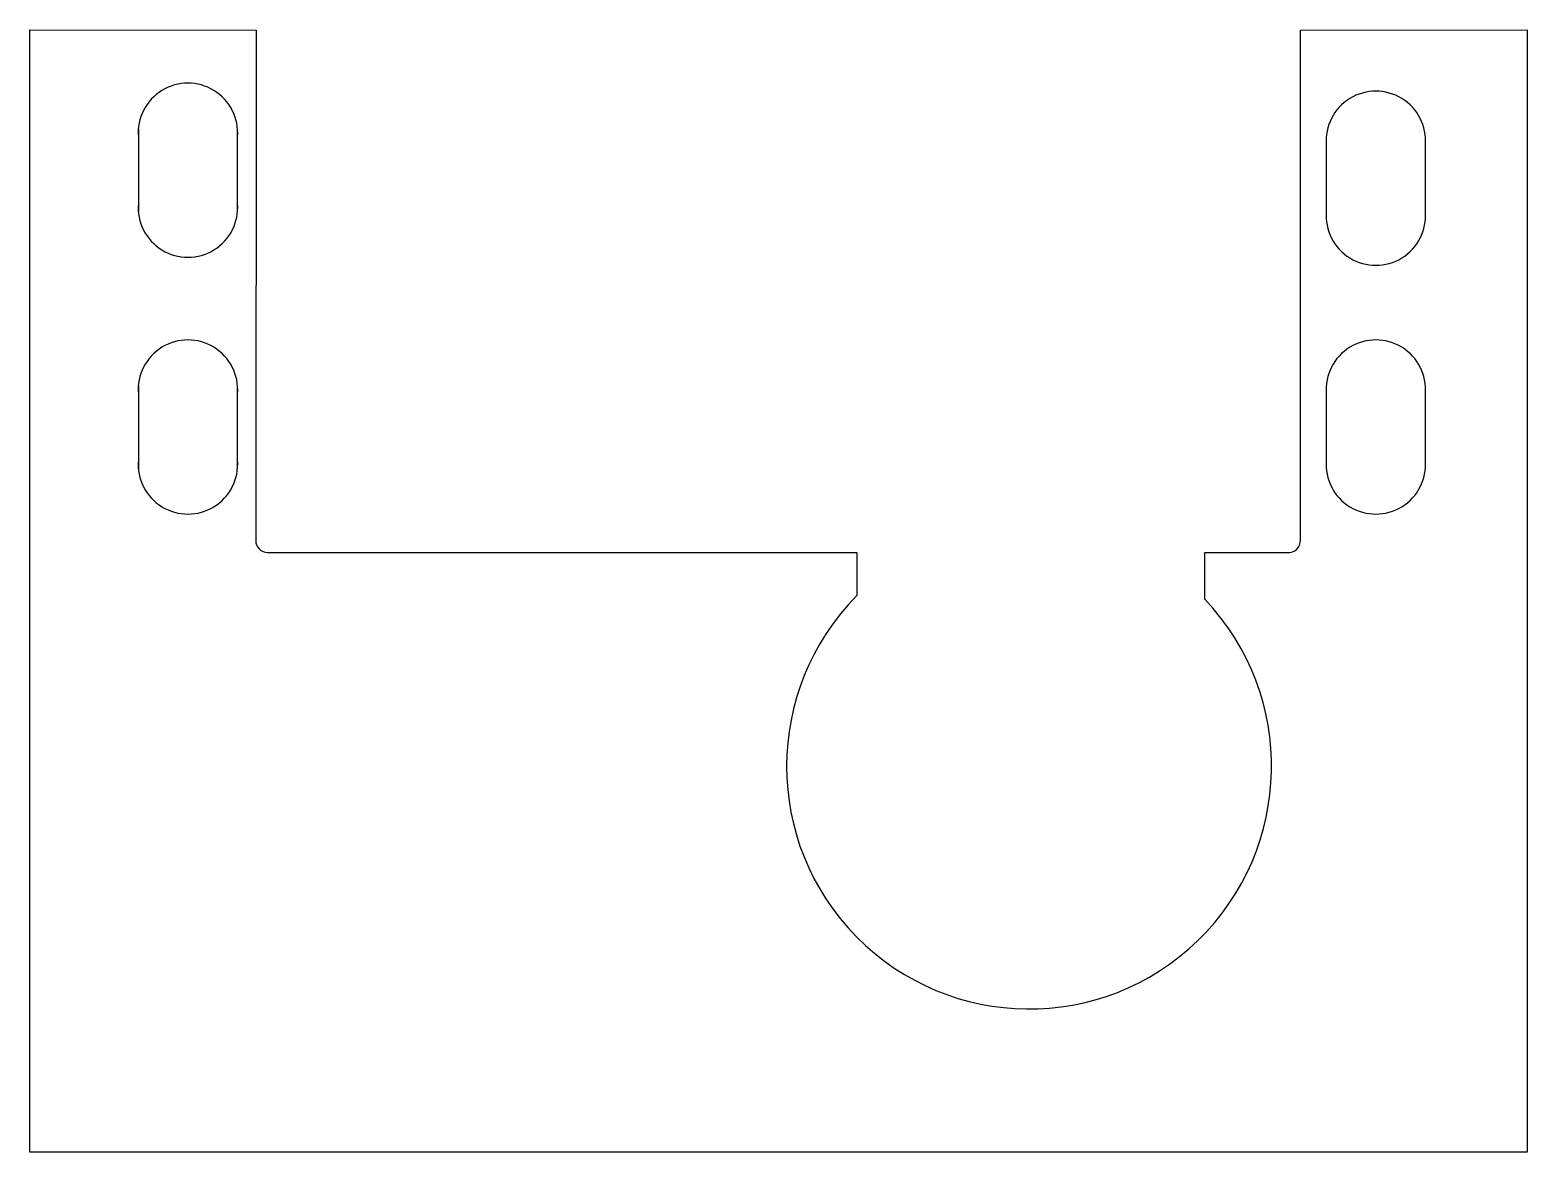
# Model space of a CAD drawing. Header units: millimetres. Extents: x -301 to 47, y -64 to -19.
# Drawn here: x -12.7 to 47.4, y -64.5 to -19.4 of the extents above.
import ezdxf

# ---------------------------------------------------------------- set-up
doc = ezdxf.new("R2010")
doc.units = ezdxf.units.MM
doc.header["$LTSCALE"] = 25.4

msp = doc.modelspace()

# ---------------------------------------------------------------- linework, layer by layer
at = {"color": 0}
for p, q in [((-12.75, -19.396), (-3.658, -19.403)), ((-12.75, -64.5), (-12.75, -19.396)), ((-3.658, -19.403), (-3.673, -39.916)), ((38.336, -19.4), (47.45, -19.396)), ((38.336, -39.9), (38.336, -19.4)), ((47.45, -19.396), (47.45, -64.5)), ((-8.389, -23.373), (-8.389, -26.696)), ((-4.403, -26.696), (-4.403, -23.373)), ((39.375, -23.696), (39.375, -27.018)), ((43.362, -27.018), (43.362, -23.696)), ((-8.389, -33.696), (-8.389, -37.018)), ((-4.403, -37.018), (-4.403, -33.696)), ((39.375, -33.696), (39.375, -37.018)), ((43.362, -37.018), (43.362, -33.696)), ((-3.194, -40.394), (20.498, -40.398)), ((20.498, -40.398), (20.501, -42.134)), ((34.494, -42.282), (34.498, -40.399)), ((34.498, -40.399), (37.813, -40.4)), ((47.45, -64.5), (-12.75, -64.5))]:
    msp.add_line(p, q, dxfattribs=at)
for centre, radius, start, end in [((-6.396, -23.535), 2, 355.37538, 184.62462), ((41.369, -23.857), 2, 355.37538, 184.62462), ((-6.396, -26.535), 2, 175.37538, 4.62462), ((41.369, -26.857), 2, 175.37538, 4.62462), ((-6.396, -33.857), 2, 355.37538, 184.62462), ((41.369, -33.857), 2, 355.37538, 184.62462), ((-6.396, -36.857), 2, 175.37538, 4.62462), ((41.369, -36.857), 2, 175.37538, 4.62462), ((-3.194, -39.916), 0.478, 179.91924, 270), ((37.858, -39.924), 0.478, 264.52673, 2.84641), ((27.426, -48.998), 9.75, 135.24735, 43.53729)]:
    msp.add_arc(centre, radius, start, end, dxfattribs=at)

doc.saveas('drawing.dxf')
